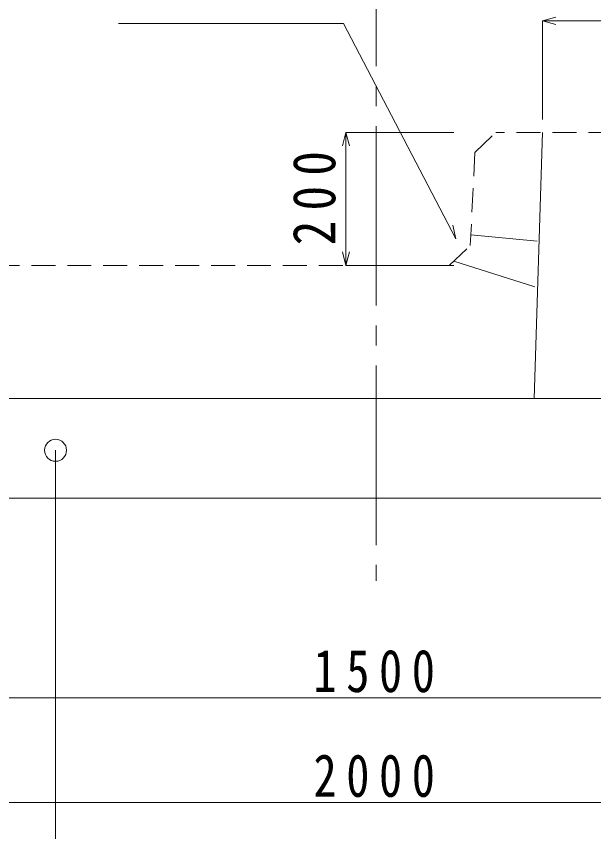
# Model space of a CAD drawing. Units: millimetres, scale not verified. Extents: x -6164 to 5771, y -4092 to 4364.
# Drawn here: x -4623 to -3756, y -2783 to -1557 of the extents above; entities that cross this region are included whole.
import ezdxf

# ---------------------------------------------------------------- set-up
doc = ezdxf.new("R2010")
doc.units = ezdxf.units.MM
doc.header["$LTSCALE"] = 30
doc.linetypes.add('CHAIN2', pattern=[12, 9, -1, 1, -1])
doc.linetypes.add('DASHED1', pattern=[1.8, 1.2, -0.6])
for name, color, linetype, lineweight in [('0-1', 7, 'Continuous', 9), ('0-2', 3, 'Continuous', 9), ('0-5_基礎', 7, 'Continuous', 9), ('0-6_寸法', 4, 'Continuous', 9)]:
    doc.layers.add(name, color=color, linetype=linetype, lineweight=lineweight)
doc.styles.add('ＭＳ ゴシック', font='')
doc.styles.get('ＭＳ ゴシック').set_extended_font_data('MS Gothic')

msp = doc.modelspace()

# ---------------------------------------------------------------- linework, layer by layer
at = {"layer": '0-1', "color": 4}
for p, q in [((-3832.75, -1563.74), (-3812.46, -1558.31)), ((-3832.75, -1563.74), (-3432.75, -1563.74)), ((-3832.75, -1563.74), (-3812.46, -1569.18)), ((-3832.75, -1563.74), (-3832.75, -1711.98)), ((-4128.05, -1731.66), (-4133.48, -1751.94)), ((-4128.05, -1931.66), (-4128.05, -1731.66)), ((-4128.05, -1731.66), (-4122.61, -1751.94)), ((-4128.05, -1731.66), (-3965.91, -1731.66)), ((-4128.05, -1931.66), (-4133.48, -1911.37)), ((-4128.05, -1931.66), (-4122.61, -1911.37)), ((-4128.05, -1931.66), (-3965.91, -1931.66))]:
    msp.add_line(p, q, dxfattribs=at)
at = {"layer": '0-1'}
msp.add_line((-3962.81, -1891.56), (-3967.38, -1871.06), dxfattribs=at)
msp.add_lwpolyline([(-3962.81, -1891.56), (-4131.87, -1567.7), (-4469.99, -1567.7)], dxfattribs=at)
at = {"layer": '0-2', "color": 7, "linetype": 'CHAIN2'}
msp.add_line((-4082.75, -282), (-4082.75, -2405.65), dxfattribs=at)
at = {"layer": '0-2', "linetype": 'DASHED1'}
for p, q in [((-3934.24, -1761.62), (-3902.75, -1731.66)), ((-3403.67, -1731.66), (-3902.75, -1731.66)), ((-3934.24, -1761.62), (-3941.25, -1901.7)), ((-3972.75, -1931.66), (-3941.25, -1901.7)), ((-4762.75, -1931.66), (-3972.75, -1931.66))]:
    msp.add_line(p, q, dxfattribs=at)
at = {"layer": '0-2', "color": 4}
for p, q in [((-3832.75, -1731.66), (-3845.16, -2131.66)), ((-3940.43, -1885.4), (-3840.92, -1895.06)), ((-3966.08, -1925.32), (-3844.35, -1963.8))]:
    msp.add_line(p, q, dxfattribs=at)
at = {"layer": '0-2'}
msp.add_lwpolyline([(-4982.75, -2131.66), (-3182.75, -2131.66), (-3182.75, -731.66), (-4982.75, -731.66)], close=True, dxfattribs=at)
at = {"layer": '0-5_基礎'}
for p, q in [((-3082.75, -2131.66), (-5082.75, -2131.66)), ((-4564.54, -2209.42), (-4564.54, -3064.24)), ((-5082.75, -2281.66), (-3082.75, -2281.66))]:
    msp.add_line(p, q, dxfattribs=at)
msp.add_circle((-4564.54, -2209.42), 16.58, dxfattribs=at)
at = {"layer": '0-6_寸法'}
for p, q in [((-4832.75, -2581.66), (-3332.75, -2581.66)), ((-3082.75, -2739.09), (-5082.75, -2739.09))]:
    msp.add_line(p, q, dxfattribs=at)

# ---------------------------------------------------------------- texts
at = {"layer": '0-1', "insert": (-4143.05, -1901.33), "char_height": 64.15, "attachment_point": 7, "rotation": 90, "style": 'ＭＳ ゴシック'}
msp.add_mtext('\\T1.41;\\W0.85;200', dxfattribs=at)
at = {"layer": '0-6_寸法', "color": 7, "char_height": 64.15, "attachment_point": 7, "style": 'ＭＳ ゴシック'}
for s, insert in [('\\T1.41;\\W0.8;1500', (-4176.9, -2574.16)), ('\\T1.41;\\W0.8;2000', (-4176.9, -2731.59))]:
    msp.add_mtext(s, dxfattribs=dict(at, insert=insert))

doc.saveas('drawing.dxf')
